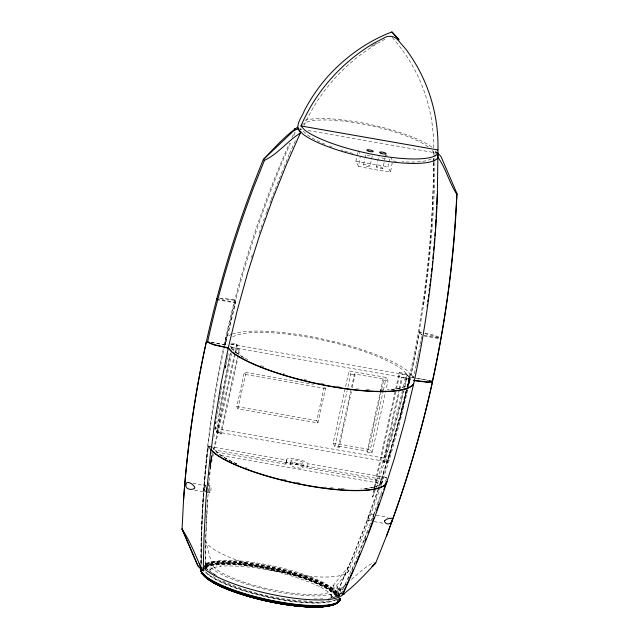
<?xml version="1.0" encoding="UTF-8"?>
<svg xmlns="http://www.w3.org/2000/svg" width="639" height="639" viewBox="0 0 639 639"><rect width="100%" height="100%" fill="white"/><g stroke="black" fill="none" stroke-linecap="round" stroke-linejoin="round"><path stroke-width="0.48" stroke-dasharray="3.19 2.4" d="M200.774 563.175C200.918 524.188 203.202 485.185 207.963 446.485L211.725 447.148M201.125 563.454C201.117 490.624 208.626 417.778 223.794 346.538M201.149 565.164L201.581 532.638C203.753 468.579 211.781 404.767 225.399 342.137L224.968 342.065L235.128 300.282L219.361 298.677M201.253 562.879C201.405 523.94 203.689 484.977 208.442 446.326L286.703 460.032A11.031 2.54 12.4 0 1 295.945 459.026A11.031 2.54 12.4 0 1 308.086 463.77L386.339 477.485L385.165 481.175M205.391 565.779L205.926 529.419M205.446 569.948L205.894 536.009L207.819 497.717L211.174 459.473A1092.538 1045.092 -26.7 0 1 211.924 452.62M433.474 162.49L433.162 186.452A1092.538 1045.092 -26.7 0 1 407.171 386.619M433.49 161.491L433.53 158.504M433.577 154.51L433.641 149.901M433.593 162.578C433.569 210.782 429.775 258.931 423.194 306.672M433.601 161.595L433.649 157.665M434.863 162.394L434.584 184.08L432.659 222.38L429.312 260.624L424.544 298.78L417.011 344.812L409.423 382.673M434.879 161.411L434.927 157.466M434.943 156.483L435.007 151.555L435.343 151.267L437.459 152.801L435.566 150.732M205.974 528.429L206.709 513.548M206.756 512.558L207.403 499.666M209.217 489.234L209.368 487.573A3.267 0.887 -89.2 0 1 210.167 485.959L210.614 486.439A3.411 0.927 -89.2 0 1 211.022 489.378L210.87 491.048A3.267 0.887 -89.2 0 1 210.071 492.661L207.499 492.206M213.402 454.041L210.199 468.627L210.566 463.155L212.699 453.466M375.189 490.193L372.713 497.086L373.727 488.715M207.747 492.717L207.915 490.744M208.434 484.809L208.857 479.865M209.288 474.921L209.632 470.967M210.063 466.023L210.407 462.069M210.726 461.318L211.126 456.741M210.199 468.627L211.142 457.796A1092.538 1045.092 -26.7 0 1 211.357 455.831M211.174 459.473L212.188 451.334M214.033 436.421L214.281 434.44M214.896 429.488L215.143 427.507M215.639 423.545L215.886 421.564M215.255 428.521L385.173 458.283L386.883 460.152L386.907 461.725L216.996 431.964L215.279 430.095L216.102 421.756M238.387 355.899L221.214 434.001L217.651 433.378L216.509 432.132L217.603 423.433L223.786 385.429L230.208 353.431M216.996 431.964L224.265 385.261L230.687 353.263M217.651 433.378L224.928 386.675L231.542 353.71M216.501 418.849L217.14 414.951M217.3 413.976L217.931 410.07M218.091 409.096L218.722 405.198M218.881 404.223L219.512 400.326M219.672 399.351L220.311 395.453M220.471 394.479L221.102 390.581M221.262 389.606L221.893 385.708M421.309 332.919L419.496 332.576L411.204 374.686L414.04 377.785M421.341 339.077L421.74 336.609M392.242 162.737L390.565 171.963L374.813 169.718L358.487 166.34L360.172 157.122M223.985 345.563C238.802 276.04 260.656 207.955 289.563 143M225.184 368.04L225.767 365.133M225.255 368.24L225.839 365.332M226.03 364.358L226.613 361.45M226.813 360.484L227.396 357.568M227.588 356.602L228.171 353.694M231.462 349.381L231.853 347.448L230.144 345.571M416.149 365.109L413.617 377.713L407.115 370.604A97.088 22.333 12.4 0 0 320.139 338.518A97.088 22.333 12.4 0 0 232.412 334.053M416.34 364.134L416.924 361.227M417.115 360.26L417.706 357.345M417.898 356.378L418.481 353.471M418.673 352.504L420.23 344.74M420.43 343.774L421.013 340.867M213.546 449.592L234.633 353.694M234.848 352.728L236.765 344.006L230.559 342.919M214.257 450.152L235.416 353.91M235.631 352.936L237.341 345.156L236.765 344.006M221.214 434.001L220.639 432.859L237.173 357.64M238.02 353.782L239.082 348.966L231.374 347.616L229.657 345.739M238.603 354.933L239.657 350.108L239.082 348.966M317.934 422.898L316.776 420.598L324.34 386.204L325.491 388.504L317.934 422.898L237.956 408.888L236.797 406.588L244.362 372.194L313.605 384.327M237.956 408.888L245.52 374.494L244.362 372.194M206.709 568.303L207.699 563.806L211.972 564.556A62.446 14.37 12.4 0 0 280.681 591.418A62.446 14.37 12.4 0 0 333.007 585.755L337.288 586.506L335.898 592.8A66.863 15.384 12.4 0 1 335.962 596.914L337.344 590.628M285.769 463.547L286.687 459.345M216.11 452.021L285.777 464.226L286.703 460.032M358.487 166.34L355.883 161.156L357.768 152.577M290.05 464.561L290.969 460.368M363.591 164.662L364.853 158.943M365.061 157.993L365.899 154.175A3.307 0.759 12.4 0 0 368.703 155.628A3.307 0.759 12.4 0 0 372.321 155.708L370.013 166.196A3.307 0.759 12.4 0 1 364.845 165.637A3.307 0.759 12.4 0 1 365.556 164.447A3.307 0.759 12.4 0 1 370.013 166.196M302.894 467.628A6.622 1.526 12.4 0 0 293.972 464.138A6.622 1.526 12.4 0 0 292.55 466.518A6.622 1.526 12.4 0 0 302.894 467.628L303.813 463.435A6.622 1.526 12.4 0 0 294.891 459.944A6.622 1.526 12.4 0 0 293.469 462.324A6.622 1.526 12.4 0 0 303.813 463.435M220.926 455.487L380.788 483.483L380.756 480.855L307.159 467.972L308.086 463.77M376.427 166.907L378.727 156.419M382.849 168.44A3.307 0.759 12.4 0 0 378.384 166.699A3.307 0.759 12.4 0 0 377.673 167.889A3.307 0.759 12.4 0 0 382.849 168.44L385.149 157.953M385.708 155.437L386.076 153.759M390.565 171.963L387.953 166.779L388.792 162.961M389.007 162.01L389.846 158.192M351.386 391.691L339.165 447.268L334.892 446.517L333.151 443.067L349.014 370.924L386.228 377.441L387.961 380.884L386.028 389.662M334.892 446.517L347.105 390.94M347.967 387.042L350.755 374.366L349.014 370.924M339.165 447.268L338.59 446.118L354.453 373.967L383.104 378.991L383.68 380.141L367.816 452.284L372.098 453.035L385.82 390.637M352.241 387.793L355.028 375.117L354.453 373.967M367.816 452.284L367.241 451.134L383.104 378.991M372.098 453.035L370.364 449.584L383.224 391.092M383.44 390.117L386.228 377.441M373.935 487.741L395.445 389.91M395.661 388.943L399.279 372.473L406.372 373.719A1092.538 1045.092 -26.7 0 1 403.081 388.2M372.713 497.086L374.638 488.34M374.853 487.365L396.228 390.149M396.444 389.175L399.862 373.623L399.279 372.473M407.083 390.014L401.787 412.171L387.298 463.091L383.735 462.468L383.152 461.318L398.848 389.966M399.055 388.999L401.604 377.425L409.311 378.775L407.466 386.483M383.735 462.468L399.639 390.149M399.846 389.183L402.179 378.576L401.604 377.425M231.094 344.173L407.203 375.013L398.217 412.586L385.173 458.283M399.95 416.029L406.061 390.693M406.979 386.835L409.287 377.202L430.638 380.94M407.235 387.45L400.326 416.348L387.298 463.091M400.341 417.395L407.019 389.463M407.251 388.496L409.327 379.83L402.179 378.576M408.009 386.164L410.773 374.598L411.204 374.686M407.762 389.646L400.381 420.438L390.014 457.58L382.09 482.357M407.986 388.688L409.367 382.913L409.327 379.83M371.906 520.082L372.305 518.668M373.823 515.545L373.424 516.959M231.677 334.317A97.088 22.333 12.4 0 0 225.351 338.766L225.439 344.748L235.767 302.343L235.727 299.723C249.913 246.327 267.965 193.913 290.346 143.384M235.128 300.282L235.168 302.894L225.008 344.677L224.968 342.065M389.582 453.307L400.302 414.775M378.528 487.861L380.756 480.855M365.308 488.715A87.375 20.097 12.4 0 0 382.01 476.974L389.934 452.045M379.981 485.432L391.419 449.449M380.788 483.483L382.106 479.354L215.575 450.191L218.57 453.466A87.375 20.097 12.4 0 0 237.189 463.986M386.132 479.641L386.715 477.796L382.01 476.974M251.391 257.589L252.293 254.769M259.218 233.115L260.424 229.353M380.676 486.702L365.228 530.282L348.455 571.202L333.063 589.605M380.972 485.784L382.146 482.118L382.106 479.354M373.711 489.865L375.277 485.496A1092.538 1045.092 -26.7 0 0 402.85 389.159M375.492 489.33L376.419 486.742A1092.538 1045.092 -26.7 0 0 404.447 388.48M378.248 488.739L365.157 525.282L350.723 561.377L336.769 592.952A67.75 15.584 12.4 0 0 263.939 564.117A67.75 15.584 12.4 0 0 205.079 569.045M378.663 489.202L366.586 522.918L352.153 559.013L338.774 589.262L340.978 593.839L355.004 562.128L369.062 526.951M369.43 526.025L382.529 489.49M373.168 516.975L373.839 515.098M374.174 514.163L375.516 510.417M378.2 502.917L380.884 495.425M261.063 227.484L262.07 224.696M263.412 220.982L264.418 218.195M265.76 214.48L266.775 211.693M267.11 210.758L268.452 207.044M269.794 203.33L270.8 200.542M271.136 199.616L283.444 168.376M331.218 597.992L332.176 596.658L330.115 598.104M372.856 517.023L373.815 514.754M359.078 553.19L364.262 540.227M364.629 539.3L367.585 531.896M373.511 516.576L373.783 515.913M283.82 167.466L289.06 154.702M293.868 135.42L295.434 131.874M342.831 589.653L339.836 589.134L338.047 593.176A69.076 15.895 12.4 0 1 338.111 597.425M339.077 595.939A69.515 15.991 12.4 0 0 338.478 593.248L340.267 589.206A70.41 16.199 12.4 0 1 329.9 598.248M341.522 593.783L342.712 591.099M344.693 586.618L345.875 583.934M347.856 579.453L349.046 576.769M351.817 570.499L355.38 562.448M291.959 137.665L294.355 132.321M289.459 153.807L296.24 138.679M300.226 129.789L301.025 128.008M338.83 595.836L339.9 593.439M339.253 595.939L340.331 593.543M333.007 585.755L348.391 566.673A73.557 16.926 12.4 0 1 286.743 573.335A73.557 16.926 12.4 0 1 205.822 541.696L211.972 564.556M373.927 514.643L369.654 513.892L368.296 517.103L367.529 520.242L371.802 520.985M367.529 520.242L369.654 513.892M341.881 588.487L345.747 584.525M351.442 579.373C358.798 573.231 365.788 566.194 374.582 562.136M346.386 583.87L341.258 588.199L338.774 589.262M370.947 46.383L373.448 44.826M374.31 44.363L376.906 42.973M312.303 601.307C281.128 600.564 249.857 593.519 221.509 580.444M219.536 298.054L235.727 299.723M298.732 128.886L302.287 129.509A67.75 15.584 12.4 0 0 325.866 144.582M308.166 130.54L438.042 153.288M385.405 155.437L387.346 155.78M355.883 161.156L387.953 166.779M216.685 299.004L235.767 302.343M423.913 335.299L439.177 337.975M216.517 299.627L235.168 302.894M424.296 336.018L440.982 338.942M230.647 343.99L237.341 345.156M399.862 373.623L407.514 374.965A1092.538 1045.092 -26.7 0 1 404.671 387.514M211.277 342.272L228.003 345.196M232.708 336.937A92.679 21.319 12.4 0 1 314.763 338.47A92.679 21.319 12.4 0 1 403.137 370.181L409.343 376.962L432.635 381.044M211.221 342.512L227.716 345.403M231.853 347.448L408.936 378.464L408.912 376.882L407.203 375.013M239.657 350.108L232.516 348.862L235.863 352.52A92.679 21.319 12.4 0 0 238.499 354.445M350.755 374.366L355.028 375.117M383.68 380.141L387.961 380.884M245.52 374.494L325.491 388.504M236.797 406.588L316.776 420.598M333.151 443.067L370.364 449.584M338.59 446.118L367.241 451.134M216.509 432.132L220.639 432.859M383.152 461.318L387.282 462.045M208.458 485.656L210.167 485.959M192.834 483.172L205.854 485.864A3.411 0.927 -89.2 0 1 206.038 486.407M376.235 515.298L387.841 517.326M194.52 490.185L205.311 492.078L204.871 491.591A3.411 0.927 -89.2 0 1 204.464 488.659L204.608 486.99A3.267 0.887 -89.2 0 1 205.415 485.376M374.142 521.648L383.951 523.365M335.898 592.8L338.478 593.248M421.644 332.328L419.16 331.857L422.012 334.964M424.999 332.999L433.913 335.195L439.999 337.44M424.895 333.638L439.081 337.719M206.125 485.344L205.894 485.209A3.267 0.887 -89.2 0 0 205.087 486.822L204.943 488.492A3.411 0.927 -89.2 0 0 205.351 491.423M210.071 492.661L209.624 492.174M435.007 151.555L436.852 153.432M419.496 332.576L421.764 335.052M207.963 446.485L209.664 448.346M331.833 596.147L327.575 591.498L319.42 586.434L319.78 586.65C288.804 572.64 254.426 564.748 220.351 566.082L220.806 566.034L212.747 567.751L213.234 567.544L209.121 570.435L210.119 568.542L210.159 571.426M390.645 157.058L392.578 160.892M358.183 150.668L360.508 155.277M409.287 377.202L409.311 378.775M331.114 594.701L331.178 598.551M209.576 492.278A3.411 0.927 -89.2 0 1 209.169 489.338M339.836 589.134A69.97 16.095 12.4 0 1 335.339 596.65M334.644 596.898A69.97 16.095 12.4 0 1 328.55 598.272M322.967 598.823A69.97 16.095 12.4 0 1 313.877 598.967M215.055 574.533A69.97 16.095 12.4 0 1 208.905 570.499M207.971 569.732A69.97 16.095 12.4 0 1 204.608 566.058M214.848 429.136A1092.538 1045.092 -26.7 0 1 215.111 427.179M215.662 423.274A1092.538 1045.092 -26.7 0 1 215.942 421.317M382.146 482.118A87.375 20.097 12.4 0 1 360.923 488.843M344.205 488.819A87.375 20.097 12.4 0 1 338.422 488.452M333.422 488.02A87.375 20.097 12.4 0 1 330.371 487.709M326.609 487.285A87.375 20.097 12.4 0 1 324.684 487.046M299.164 482.82A87.375 20.097 12.4 0 1 296.232 482.213M285.585 479.809A87.375 20.097 12.4 0 1 282.718 479.106M247.317 468.155A87.375 20.097 12.4 0 1 245.624 467.5M285.777 464.226A11.031 2.54 12.4 0 1 295.026 463.227A11.031 2.54 12.4 0 1 307.159 467.972M335.603 599.678A69.076 15.895 12.4 0 1 269.235 597.305A69.076 15.895 12.4 0 1 205.598 571.809M209.656 448.235A91.784 21.119 12.4 0 1 208.442 446.326M337.288 586.506A66.863 15.384 12.4 0 1 281.256 592.561A66.863 15.384 12.4 0 1 207.699 563.806M329.221 600.724A66.863 15.384 12.4 0 1 270.041 596.954A66.863 15.384 12.4 0 1 212.052 575.931M406.276 390.477A1092.538 1045.092 -26.7 0 1 378.887 486.854M409.367 382.913A92.679 21.319 12.4 0 1 389.862 389.822M383.288 390.205A92.679 21.319 12.4 0 1 379.191 390.277M244.09 357.92A92.679 21.319 12.4 0 1 239.226 354.933M340.323 488.835A87.375 20.097 12.4 0 1 338.366 488.691M237.141 464.226A87.375 20.097 12.4 0 1 212.667 447.316M431.205 158.887A67.75 15.584 12.4 0 1 402.219 161.771M396.468 161.324A67.75 15.584 12.4 0 1 393.52 161.028M352.904 153.408A67.75 15.584 12.4 0 1 343.694 150.804M342.808 150.54A67.75 15.584 12.4 0 1 340.827 149.925M332.224 147.018A67.75 15.584 12.4 0 1 328.654 145.684M302.223 125.34A67.75 15.584 12.4 0 1 359.062 123.375A67.75 15.584 12.4 0 1 429.065 147.553M432.196 150.469A67.75 15.584 12.4 0 1 433.665 156.683M304.939 120.276A72.167 16.598 12.4 0 1 370.452 124.565A72.167 16.598 12.4 0 1 433.05 147.976M392.25 37.525A177.778 170.054 -26.7 0 1 433.657 148.168M304.076 125.468A177.778 170.054 -26.7 0 1 384.958 39.227M384.934 158.105A3.307 0.759 12.4 0 1 379.981 157.402M379.382 157.13A3.307 0.759 12.4 0 1 378.735 156.627M409.343 376.962A92.679 21.319 12.4 0 1 387.202 389.79M383.344 389.966A92.679 21.319 12.4 0 1 379.246 390.03M369.462 389.798A92.679 21.319 12.4 0 1 364.629 389.51M358.607 389.015A92.679 21.319 12.4 0 1 356.562 388.824M339.437 386.635A92.679 21.319 12.4 0 1 335.555 386.02M323.19 383.775A92.679 21.319 12.4 0 1 320.331 383.2M307.047 380.229A92.679 21.319 12.4 0 1 303.158 379.27M285.146 374.262A92.679 21.319 12.4 0 1 283.173 373.647M263.635 366.786A92.679 21.319 12.4 0 1 258.859 364.829M247.82 359.669A92.679 21.319 12.4 0 1 230.056 346.13M205.83 563.87A71.592 16.47 12.4 0 1 278.372 568.582A71.592 16.47 12.4 0 1 339.652 595.252M340.603 598.631A71.592 16.47 12.4 0 1 340.06 600.277M205.782 563.478A71.736 16.502 12.4 0 1 278.468 568.199A71.736 16.502 12.4 0 1 339.868 594.925M340.827 598.312A71.736 16.502 12.4 0 1 340.275 599.957M204.408 566.258A70.633 16.247 12.4 0 1 276.136 569.541A70.633 16.247 12.4 0 1 338.798 596.882M339.189 597.824A70.633 16.247 12.4 0 1 339.229 600.452M204.192 565.922A70.921 16.318 12.4 0 1 275.089 568.966A70.921 16.318 12.4 0 1 338.798 596.075M339.732 598.543A70.921 16.318 12.4 0 1 339.205 601.051M206.062 564.628A71.185 16.374 12.4 0 1 279.307 569.581A71.185 16.374 12.4 0 1 339.453 596.443M340.052 598.304A71.185 16.374 12.4 0 1 339.517 600.82M205.582 567.288A69.22 15.927 12.4 0 1 275.872 570.507A69.22 15.927 12.4 0 1 337.28 597.305M337.863 599.126A69.22 15.927 12.4 0 1 337.344 601.571M204.656 566.561A70.306 16.175 12.4 0 1 276.056 569.828A70.306 16.175 12.4 0 1 338.438 597.05M338.822 597.992A70.306 16.175 12.4 0 1 338.862 600.604M205.486 568.095A68.429 15.743 12.4 0 1 274.323 570.435A68.429 15.743 12.4 0 1 336.497 597.257M337.072 599.055A68.429 15.743 12.4 0 1 336.913 600.716M205.926 564.253A71.408 16.43 12.4 0 1 278.277 568.958A71.408 16.43 12.4 0 1 339.397 595.556M340.339 598.04A71.408 16.43 12.4 0 1 339.804 600.564M205.247 567.081A69.595 16.007 12.4 0 1 275.928 570.315A69.595 16.007 12.4 0 1 337.672 597.265M338.263 599.094A69.595 16.007 12.4 0 1 337.735 601.555M209.177 574.317A2.205 2.109 -26.7 0 1 207.531 574.669M202.835 568.502A69.963 16.095 12.4 0 1 271.503 569.109A69.963 16.095 12.4 0 1 338.063 597.177M332.839 596.618A2.205 2.109 -26.7 0 1 331.162 594.142A2.205 2.109 -26.7 0 1 333.766 592.425M336.841 599.278A69.515 15.991 12.4 0 1 266.902 596.898A69.515 15.991 12.4 0 1 203.737 569.653M216.573 575.555A70.41 16.199 12.4 0 1 209.84 571.442M207.563 569.684A70.41 16.199 12.4 0 1 204.672 566.697"/><path stroke-width="0.96" d="M437.38 191.78L437.955 149.965A175.405 167.793 -26.7 0 0 405.933 49.323L398.64 40.832C395.062 35.84 388.624 34.961 383.544 38.188L373.2 43.588A175.405 167.793 -26.7 0 0 300.937 125.963L304.571 129.933A71.272 16.398 12.4 0 0 378.208 155.373A71.272 16.398 12.4 0 0 438.003 153.304L441.118 156.771L456.949 193.505C454.473 256.582 445.926 319.348 432.635 381.044A1141.861 1092.275 -26.7 0 1 386.451 536.057L375.684 563.111C365.181 574.229 354.581 586.035 342.184 594.989L345.779 586.866M297.846 128.735L300.218 132.233L300.282 133.192C287.502 140.828 278.237 153.951 264.466 160.325L263.316 159.59L293.525 130.923L297.846 128.735L297.662 127.145C284.842 136.043 274.083 148.272 263.316 159.59C239.074 218.386 220.327 279.379 206.421 341.418A1141.861 1092.275 -26.7 0 0 183.537 500.513L182.051 529.196L197.882 565.93L203.25 570.97L203.977 538.533L205.902 500.241L210.798 449.592L214.536 453.283A91.784 21.119 12.4 0 0 309.372 486.039A91.784 21.119 12.4 0 0 386.371 483.38L394.295 458.602L404.663 421.46L413.649 383.935A97.088 22.333 12.4 0 1 332.2 386.747A97.088 22.333 12.4 0 1 231.885 352.097L228.227 348.103L213.53 344.764L206.365 341.657A1141.861 1092.275 -26.7 0 0 183.489 500.752M437.507 192.075C435.351 256.503 427.403 320.698 413.705 383.688A97.088 22.333 12.4 0 1 332.256 386.507A97.088 22.333 12.4 0 1 231.941 351.857L228.283 347.856L213.586 344.525L206.421 341.418M206.701 489.498L206.74 488.627A3.411 0.927 -89.2 0 0 206.724 487.765M435.55 228.107L435.998 219.257M436.094 217.292L436.637 206.501M436.733 204.536L437.276 193.745M456.949 193.505L455.16 222.668A1141.126 1091.572 -26.7 0 1 432.291 381.659L427.515 381.994L413.657 380.325M432.284 265.369L432.627 261.431M432.891 258.491L433.314 253.595M433.577 250.656L433.921 246.734M434.177 243.794L434.608 238.89M434.863 235.951L435.207 232.029M211.237 449.672L214.456 423.921L220.639 385.916L228.227 348.103M427.795 301.56L428.042 299.603M428.41 296.672L428.649 294.715M429.144 290.801L429.384 288.844M429.751 285.913L429.999 283.956M430.366 281.024L430.606 279.067M430.974 276.136L431.221 274.179M431.589 271.24L431.956 268.308M427.108 306.456L427.427 304.507M228.283 347.856L237.269 310.29L247.636 273.013L259.37 236.087L272.47 199.544L286.903 163.448L300.282 133.192M383.815 489.642L386.459 481.335M386.427 483.132C374.246 520.993 359.533 558.039 342.895 594.158M370.181 528.022L373.871 517.734M376.547 510.257L378.895 503.708M381.906 495.289L382.681 493.132M264.466 160.325L253.659 187.371A1141.126 1091.572 -26.7 0 0 207.507 342.288M356.155 563.215L359.845 553.981M365.013 541.049L366.123 538.278M368.336 532.742L369.845 528.956M346.578 585.06L348.974 579.645M349.765 577.84L353.359 569.716M432.635 381.044L432.236 381.898L427.459 382.242L413.601 380.572M216.685 299.004L217.028 298.381M216.517 299.627L216.853 299.004M182.45 528.485L182.107 528.956L197.938 565.691L201.173 569.349L201.676 572.6L203.873 574.03M372.138 566.282L374.294 564.237M372.09 566.521L375.684 563.111M398.6 39.227L391.923 31.95C367.992 40.984 346.642 56.216 329.261 74.875C319.516 85.65 311.153 97.631 304.412 110.499C302.359 116.578 296.967 121.985 298.006 128.758L302.838 134.038A72.167 16.598 12.4 0 0 377.409 159.798A72.167 16.598 12.4 0 0 437.947 157.705L437.883 153.264M294.507 128.679L294.93 128.575M344.07 594.126L344.493 594.022M300.937 125.963L437.955 149.965M206.365 341.657L208.306 342.001M201.117 573.542L203.681 573.998M437.459 152.801L438.042 153.288M182.051 529.196C190.31 541.353 195.606 555.515 201.525 568.982M437.899 157.298C445.942 168.321 449.097 182.442 456.605 193.976M203.561 570.707L202.148 569.269L199.256 563.43M391.923 31.95L399.199 39.882M386.347 481.862L386.371 483.38M206.597 490.297A3.267 0.887 -89.2 0 1 206.03 491.814M343.455 592.481A73.062 16.806 12.4 0 1 280.673 596.107A73.062 16.806 12.4 0 1 203.082 567.44M387.082 481.399A91.784 21.119 12.4 0 1 306.297 485.233A91.784 21.119 12.4 0 1 210.183 448.897M432.579 381.283A1141.861 1092.275 -26.7 0 1 386.403 536.297M338.502 601.387A70.306 16.175 12.4 0 1 270.545 601.706A70.306 16.175 12.4 0 1 202.164 573.183M338.862 601.235A70.633 16.247 12.4 0 1 270.601 601.563A70.633 16.247 12.4 0 1 201.9 572.911M340.06 600.277A71.592 16.47 12.4 0 1 265.361 599.414A71.592 16.47 12.4 0 1 200.614 568.79M340.275 599.957A71.736 16.502 12.4 0 1 267.27 599.502A71.736 16.502 12.4 0 1 200.566 569.301M339.804 600.564A71.408 16.43 12.4 0 1 265.305 599.709A71.408 16.43 12.4 0 1 200.726 569.165M339.205 601.051A70.921 16.318 12.4 0 1 270.656 601.379A70.921 16.318 12.4 0 1 201.676 572.6M338.127 601.491A69.963 16.095 12.4 0 1 270.505 601.81A69.22 15.927 12.4 0 1 207.763 578.87M202.459 573.431A69.963 16.095 12.4 0 0 270.505 601.81A69.22 15.927 12.4 0 0 332.831 604.742M339.517 600.82A71.185 16.374 12.4 0 1 263.428 599.55A71.185 16.374 12.4 0 1 201.053 568.678M331.345 604.877A68.429 15.743 12.4 0 1 327.767 605.804M325.674 606.163A68.429 15.743 12.4 0 1 320.89 606.683M316.217 606.89A68.429 15.743 12.4 0 1 309.372 606.834M307.575 606.762A68.429 15.743 12.4 0 1 299.979 606.243M298.006 606.06A68.429 15.743 12.4 0 1 280.114 603.623M279.155 603.456A68.429 15.743 12.4 0 1 208.45 579.038M204.56 575.899A69.22 15.927 12.4 0 1 203.13 573.806M337.735 601.555A69.595 16.007 12.4 0 1 336.729 602.745M333.199 604.742A69.595 16.007 12.4 0 1 261.583 599.893A69.595 16.007 12.4 0 1 202.779 573.638M384.598 520.905L384.582 521.72C387.082 526.656 393.6 522.662 392.13 518.221L388.824 518.421L386.196 519.451L384.598 520.905M185.813 484.514C184.959 489.194 191.38 490.608 194.504 488.428L194.871 487.677C194.096 484.897 186.612 479.322 185.813 484.514M368.072 150.956A3.307 0.759 12.4 0 0 373.24 151.515A3.307 0.759 12.4 0 0 368.783 149.766A3.307 0.759 12.4 0 0 368.072 150.956M380.9 153.208A3.307 0.759 12.4 0 0 386.076 153.759A3.307 0.759 12.4 0 0 381.611 152.018A3.307 0.759 12.4 0 0 380.9 153.208"/></g></svg>
